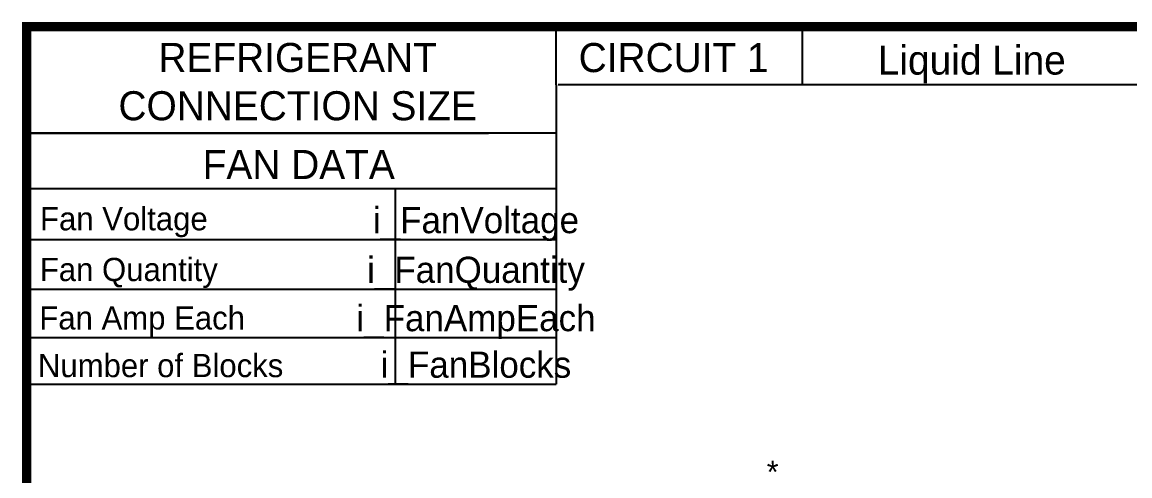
# Model space of a CAD drawing. Header units: inches. Extents: x 547 to 857, y 246 to 442.
# Drawn here: x 551.6 to 643.1, y 401 to 438.4 of the extents above; entities that cross this region are included whole.
import ezdxf
from ezdxf.enums import TextEntityAlignment as Align

# ---------------------------------------------------------------- set-up
doc = ezdxf.new("R2010")
doc.units = ezdxf.units.IN
doc.header["$MEASUREMENT"] = 0
doc.layers.add('C1EFD', color=7, linetype='Continuous')
doc.layers.add('C1RC', color=7, linetype='Continuous')

msp = doc.modelspace()

# ---------------------------------------------------------------- linework, layer by layer
at = {"const_width": 0.7526}
msp.add_lwpolyline([(551.9978, 249.9162), (853.0442, 249.9162), (853.0442, 438.0702), (551.9978, 438.0702), (551.9978, 249.9162)], dxfattribs=at)
at = {"layer": 'C1EFD'}
for p, q in [((595.7176, 429.2791), (551.9978, 429.2791)), ((551.9978, 429.2791), (551.9978, 408.5459)), ((595.7176, 429.2791), (595.7176, 408.5459)), ((595.7176, 424.6747), (552.3024, 424.6747)), ((582.4188, 424.6747), (582.4188, 408.5459)), ((552.2901, 420.4832), (595.7176, 420.4832)), ((552.1926, 416.3813), (595.7176, 416.3813)), ((551.991, 412.3904), (595.7176, 412.3904)), ((551.9978, 408.5459), (595.7176, 408.5459))]:
    msp.add_line(p, q, dxfattribs=at)
at = {"layer": 'C1RC'}
for p, q in [((551.9978, 429.2791), (551.9978, 438.0702)), ((551.9978, 438.0702), (595.7176, 438.0619)), ((595.7176, 433.2775), (595.7176, 438.0856)), ((616.0719, 433.2703), (616.0719, 438.0783)), ((595.7176, 433.2775), (595.7176, 429.2791)), ((670.5973, 433.2703), (595.8717, 433.2703)), ((551.9978, 429.2791), (590.1291, 429.2719))]:
    msp.add_line(p, q, dxfattribs=at)

# ---------------------------------------------------------------- texts
at = {"linetype": 'Continuous', "lineweight": 25}
msp.add_text('*', height=1.8706, dxfattribs=at).set_placement((613.5974, 400.3546), align=Align.CENTER)
at = {"layer": 'C1EFD'}
for s, height, p in [('FAN DATA', 2.39998, (574.4623, 425.4899)), ('i_FanVoltage', 2.159978, (589.0975, 421.0127)), ('i_FanQuantity', 2.159978, (589.0975, 416.9109)), ('i_FanAmpEach', 2.159978, (589.0975, 412.92)), ('i_FanBlocks', 2.159978, (589.0975, 409.0755))]:
    msp.add_text(s, height=height, dxfattribs=at).set_placement(p, align=Align.CENTER)
for s, p in [('Fan Voltage', (553.0988, 421.249)), ('Fan Quantity', (553.0793, 417.0565)), ('Fan Amp Each', (553.0389, 413.0583)), ('Number of Blocks', (552.925, 409.1228))]:
    msp.add_text(s, height=1.919981, dxfattribs=at).set_placement(p)
at = {"layer": 'C1RC'}
for s, height, p in [('REFRIGERANT', 2.399976, (574.3734, 434.326)), ('CIRCUIT 1', 2.39998, (605.4215, 434.3204)), ('CONNECTION SIZE', 2.399976, (574.3734, 430.3414))]:
    msp.add_text(s, height=height, dxfattribs=at).set_placement(p, align=Align.CENTER)
msp.add_text('Liquid Line', height=2.399976, dxfattribs=at).set_placement((622.2737, 433.3946), align=Align.BOTTOM_LEFT)

doc.saveas('drawing.dxf')
